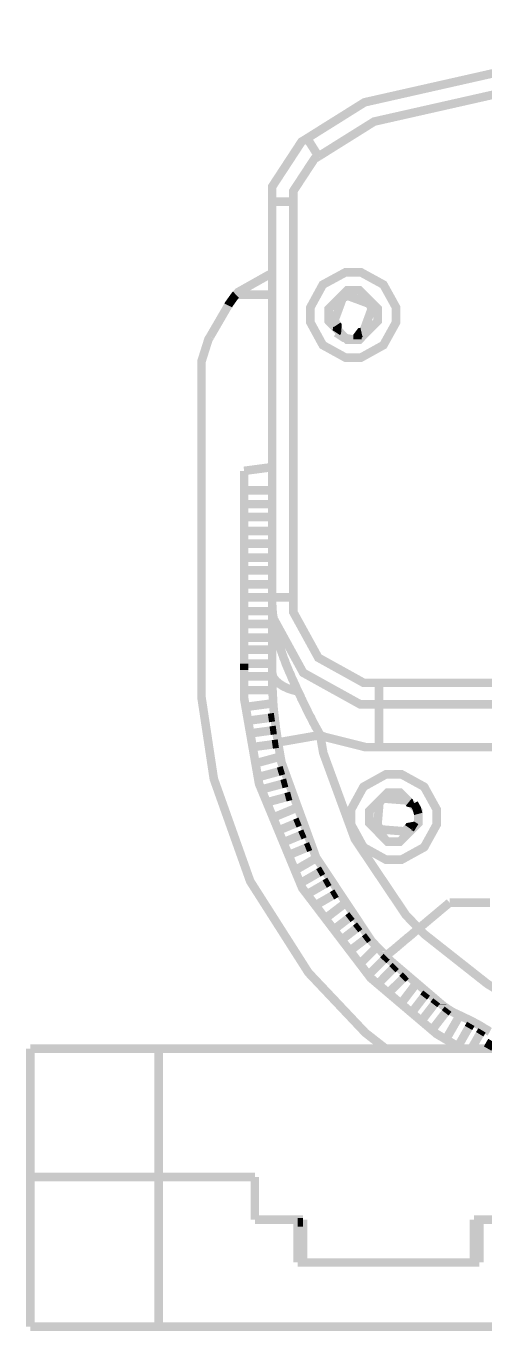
# Model space of a CAD drawing. Extents: x 0.54 to 10.46, y 0.74 to 7.76.
# Drawn here: x 9.4379 to 9.5865, y 4.1613 to 4.5841 of the extents above; entities that cross this region are included whole.
import ezdxf

# ---------------------------------------------------------------- set-up
doc = ezdxf.new("R2010")
doc.units = 0
doc.layers.get('0').update_dxf_attribs({"linetype": 'CONTINUOUS'})

msp = doc.modelspace()

# ---------------------------------------------------------------- linework, layer by layer
at = {"color": 0, "const_width": 0.00278}
for points in [[(9.77229, 4.54769), (9.75369, 4.55935), (9.65061, 4.58263), (9.54753, 4.55935), (9.52892, 4.54769)], [(9.76861, 4.54183), (9.75054, 4.55311), (9.65061, 4.57568), (9.55063, 4.55311), (9.53261, 4.54183)], [(9.52892, 4.54769), (9.52713, 4.5466), (9.51758, 4.53201), (9.51758, 4.52713)], [(9.52892, 4.54769), (9.53261, 4.54183)], [(9.53261, 4.54183), (9.53131, 4.54107), (9.52447, 4.53065), (9.52447, 4.52713)], [(9.52447, 4.52713), (9.51758, 4.52713)], [(9.51758, 4.39899), (9.51758, 4.52713)], [(9.52447, 4.52713), (9.52447, 4.39899)], [(9.51758, 4.50364), (9.51644, 4.50342), (9.50662, 4.49789), (9.50586, 4.49701)], [(9.49744, 4.48335), (9.50336, 4.49354)], [(9.50586, 4.49701), (9.50558, 4.49675), (9.50353, 4.49387), (9.50336, 4.49354)], [(9.50586, 4.49701), (9.51758, 4.49701)], [(9.5465, 4.48497), (9.54725, 4.48535), (9.54986, 4.49246), (9.54953, 4.49322), (9.54915, 4.49403), (9.54204, 4.49669), (9.54129, 4.49631), (9.54047, 4.49599), (9.53782, 4.48882), (9.53819, 4.48801), (9.53819, 4.48796), (9.53857, 4.48736), (9.53863, 4.48725)], [(9.54389, 4.48247), (9.54085, 4.48307), (9.53836, 4.48469)], [(9.53842, 4.48469), (9.53857, 4.48492), (9.53874, 4.48708), (9.53863, 4.48725)], [(9.5465, 4.48497), (9.54628, 4.48492), (9.54525, 4.48356), (9.54525, 4.48307)], [(9.49744, 4.48335), (9.49696, 4.48258), (9.49468, 4.47537), (9.49468, 4.47293)], [(9.54525, 4.48307), (9.54525, 4.48258)], [(9.49468, 4.37543), (9.49468, 4.47293)], [(9.51758, 4.44114), (9.50851, 4.43994)], [(9.50851, 4.43994), (9.50851, 4.37543)], [(9.50851, 4.43365), (9.51753, 4.43365)], [(9.50851, 4.42914), (9.51753, 4.42914)], [(9.51758, 4.42497), (9.50851, 4.42497)], [(9.51758, 4.42046), (9.50851, 4.42046)], [(9.50851, 4.41635), (9.51753, 4.41635)], [(9.50851, 4.41183), (9.51753, 4.41183)], [(9.51758, 4.40767), (9.50851, 4.40767)], [(9.51758, 4.40315), (9.50851, 4.40315)], [(9.50851, 4.39899), (9.51753, 4.39899)], [(9.51758, 4.39899), (9.52447, 4.39899)], [(9.51758, 4.39899), (9.51758, 4.3929), (9.52767, 4.37451), (9.54606, 4.36431), (9.55219, 4.36431)], [(9.51758, 4.39899), (9.51758, 4.39665), (9.51764, 4.39611), (9.51768, 4.39551), (9.51768, 4.39497), (9.51774, 4.39437), (9.51785, 4.39328), (9.51796, 4.39268), (9.51801, 4.39214), (9.51807, 4.39154), (9.51828, 4.39046), (9.51839, 4.38986), (9.51844, 4.38932), (9.51861, 4.38878), (9.51872, 4.38818), (9.51882, 4.38764), (9.51899, 4.3871), (9.51921, 4.38601), (9.51938, 4.38542), (9.52051, 4.38162), (9.52072, 4.38108), (9.52089, 4.38053), (9.52111, 4.37999), (9.52126, 4.37944), (9.52149, 4.3789), (9.52171, 4.37842), (9.52186, 4.37788), (9.52229, 4.37679), (9.52251, 4.37631), (9.52317, 4.37468), (9.52344, 4.37418), (9.52387, 4.3731), (9.52408, 4.37261), (9.52436, 4.37207), (9.52458, 4.37158), (9.52479, 4.37104), (9.52507, 4.37056), (9.5255, 4.36947), (9.52576, 4.36897), (9.52599, 4.36843)], [(9.51758, 4.38596), (9.51758, 4.39899)], [(9.52447, 4.39899), (9.52447, 4.3941), (9.53256, 4.37939), (9.54725, 4.37125), (9.55219, 4.37125)], [(9.50851, 4.39447), (9.51753, 4.39447)], [(9.51758, 4.39035), (9.50851, 4.39035)], [(9.51758, 4.38585), (9.50851, 4.38585)], [(9.51758, 4.37472), (9.51758, 4.38596)], [(9.51758, 4.382), (9.50851, 4.382)], [(9.49468, 4.37543), (9.49468, 4.36664), (9.49869, 4.34011), (9.51047, 4.30697), (9.52935, 4.27735), (9.54779, 4.25786), (9.55479, 4.25239)], [(9.50851, 4.3775), (9.51753, 4.3775)], [(9.50851, 4.3775), (9.50851, 4.37701), (9.50851, 4.37587), (9.50851, 4.37543)], [(9.50851, 4.37543), (9.50851, 4.36621), (9.51335, 4.33854), (9.52735, 4.30474), (9.54953, 4.27561), (9.57096, 4.25743), (9.57894, 4.25276)], [(9.51947, 4.35194), (9.51938, 4.35271), (9.51926, 4.3534), (9.51904, 4.35493), (9.51882, 4.35633), (9.51872, 4.3571), (9.51867, 4.35781), (9.51856, 4.35856), (9.51844, 4.35926), (9.51839, 4.35997), (9.51828, 4.36074), (9.51824, 4.36143), (9.51812, 4.36214), (9.5179, 4.36496), (9.5179, 4.36567), (9.51774, 4.36778), (9.51774, 4.36849), (9.51768, 4.36919), (9.51768, 4.3699), (9.51764, 4.37061), (9.51764, 4.37196), (9.51758, 4.37267), (9.51758, 4.37403), (9.51753, 4.37472)], [(9.51758, 4.37472), (9.51768, 4.37375), (9.51812, 4.37278), (9.51888, 4.37185), (9.51986, 4.37099), (9.52111, 4.37017), (9.52257, 4.36947), (9.52419, 4.36893), (9.52599, 4.36843)], [(9.51764, 4.37337), (9.50857, 4.37337)], [(9.55219, 4.37125), (9.74903, 4.37125)], [(9.55219, 4.37125), (9.55219, 4.36431)], [(9.50868, 4.36887), (9.51785, 4.36887)], [(9.52599, 4.36843), (9.52686, 4.36669), (9.52701, 4.36621), (9.52729, 4.36578), (9.52746, 4.36535), (9.52875, 4.36274), (9.52897, 4.36225), (9.52983, 4.36051), (9.53011, 4.36008), (9.53054, 4.35921), (9.53076, 4.35872), (9.53097, 4.35829), (9.53125, 4.35786), (9.53168, 4.35699), (9.53196, 4.35656), (9.53217, 4.35612), (9.53244, 4.35568), (9.53267, 4.35519), (9.53293, 4.35476), (9.53315, 4.35433)], [(9.51807, 4.36464), (9.50906, 4.36344)], [(9.74903, 4.36431), (9.55219, 4.36431)], [(9.55219, 4.36431), (9.55219, 4.35042)], [(9.51639, 4.35986), (9.5095, 4.35894)], [(9.51639, 4.35986), (9.51833, 4.36014)], [(9.51004, 4.35482), (9.51693, 4.35574)], [(9.51893, 4.35601), (9.51693, 4.35574)], [(9.51947, 4.35194), (9.53315, 4.35433)], [(9.53315, 4.35433), (9.53461, 4.35374), (9.54779, 4.35042), (9.55219, 4.35042)], [(9.53315, 4.35433), (9.53418, 4.34847), (9.54438, 4.32064), (9.56093, 4.29601), (9.56511, 4.29167)], [(9.51074, 4.35037), (9.51764, 4.35129)], [(9.51764, 4.35129), (9.51958, 4.35157)], [(9.51947, 4.35194), (9.52061, 4.34543), (9.53179, 4.31472), (9.54986, 4.28749), (9.55447, 4.28271)], [(9.60314, 4.35042), (9.55219, 4.35042)], [(9.5204, 4.34739), (9.51183, 4.34506)], [(9.51953, 4.34244), (9.51286, 4.34065)], [(9.51953, 4.34244), (9.52138, 4.34299)], [(9.51394, 4.33664), (9.52061, 4.33843)], [(9.52246, 4.33892), (9.52061, 4.33843)], [(9.51525, 4.33236), (9.52192, 4.33415)], [(9.52192, 4.33415), (9.52376, 4.33464)], [(9.56179, 4.33251), (9.56119, 4.33317), (9.55365, 4.33376), (9.553, 4.33317), (9.55236, 4.33263), (9.55171, 4.32508), (9.55231, 4.32438), (9.55285, 4.32374), (9.56044, 4.32314), (9.56108, 4.32368), (9.56114, 4.32374), (9.56174, 4.32433), (9.56179, 4.32438)], [(9.56179, 4.33251), (9.5619, 4.33242), (9.56337, 4.33214), (9.56353, 4.33219)], [(9.56364, 4.33225), (9.56353, 4.33219)], [(9.52507, 4.33057), (9.51699, 4.32721)], [(9.56353, 4.33219), (9.56446, 4.33051), (9.56494, 4.32878)], [(9.52496, 4.32563), (9.51856, 4.32297)], [(9.52496, 4.32563), (9.52664, 4.32633)], [(9.56353, 4.32471), (9.56337, 4.32482), (9.5619, 4.32454), (9.56179, 4.32438)], [(9.56353, 4.32471), (9.56424, 4.32428)], [(9.52018, 4.31912), (9.52658, 4.32178)], [(9.52821, 4.32249), (9.52658, 4.32178)], [(9.52203, 4.31506), (9.52843, 4.31771)], [(9.52843, 4.31771), (9.53006, 4.31836)], [(9.53196, 4.31451), (9.52442, 4.31017)], [(9.53256, 4.30968), (9.52653, 4.30621)], [(9.53256, 4.30968), (9.53407, 4.31054)], [(9.53614, 4.30692), (9.53461, 4.30604)], [(9.5286, 4.30257), (9.53461, 4.30604)], [(9.537, 4.30225), (9.53847, 4.30311)], [(9.53097, 4.29878), (9.537, 4.30225)], [(9.54085, 4.29953), (9.53401, 4.29428)], [(9.57508, 4.30003), (9.56511, 4.29167)], [(9.57508, 4.30003), (9.56511, 4.29167)], [(9.58822, 4.30003), (9.57508, 4.30003)], [(9.54215, 4.29482), (9.53663, 4.29058)], [(9.54215, 4.29482), (9.54346, 4.29585)], [(9.53917, 4.28728), (9.54465, 4.2915)], [(9.54596, 4.29254), (9.54465, 4.2915)], [(9.55447, 4.28271), (9.55458, 4.28282), (9.55464, 4.28282), (9.55464, 4.28288), (9.55469, 4.28293), (9.55474, 4.28293), (9.55507, 4.28326), (9.55518, 4.28331), (9.55528, 4.28342), (9.55539, 4.28347), (9.55578, 4.28386), (9.5561, 4.28407), (9.55643, 4.2844), (9.55658, 4.2845), (9.55701, 4.28483), (9.55718, 4.285), (9.5574, 4.28515), (9.55761, 4.28537), (9.55806, 4.28569), (9.55849, 4.28614), (9.55875, 4.28629), (9.55897, 4.28651), (9.55925, 4.28674), (9.55946, 4.28689), (9.55994, 4.28738), (9.56131, 4.28847), (9.56164, 4.28874), (9.56218, 4.28917), (9.56244, 4.28944), (9.56278, 4.28965), (9.56304, 4.28993), (9.56337, 4.29021), (9.56364, 4.29042), (9.56392, 4.29069), (9.56424, 4.2909), (9.56451, 4.29118), (9.56483, 4.29139), (9.56511, 4.29167)], [(9.56511, 4.29167), (9.56483, 4.29139), (9.56451, 4.29118), (9.56424, 4.2909), (9.56392, 4.29069), (9.56364, 4.29042), (9.56332, 4.29021), (9.56304, 4.28993), (9.56272, 4.28965), (9.56244, 4.28944), (9.56218, 4.28917), (9.5619, 4.28896), (9.56158, 4.28874), (9.56131, 4.28847), (9.56049, 4.28782), (9.56022, 4.28754), (9.55968, 4.28711), (9.55946, 4.28689), (9.55919, 4.28674), (9.55897, 4.28651), (9.55871, 4.28629), (9.55849, 4.28608), (9.55826, 4.28592), (9.558, 4.28569), (9.55783, 4.28554), (9.55757, 4.28537), (9.5574, 4.28515), (9.55697, 4.28483), (9.55664, 4.2845), (9.55643, 4.2844), (9.55626, 4.28424), (9.5561, 4.28413), (9.55593, 4.28396), (9.55578, 4.28386), (9.55567, 4.28375), (9.5555, 4.28364), (9.55507, 4.28321), (9.55496, 4.28315), (9.5549, 4.2831), (9.55479, 4.28304), (9.55474, 4.28293), (9.55469, 4.28293), (9.55453, 4.28276), (9.55447, 4.28276), (9.55447, 4.28271)], [(9.54199, 4.28381), (9.54753, 4.28803)], [(9.55165, 4.28581), (9.54557, 4.27974)], [(9.54753, 4.28803), (9.54883, 4.28901)], [(9.5536, 4.28136), (9.55469, 4.2825)], [(9.55447, 4.28271), (9.55599, 4.28114), (9.57297, 4.26665), (9.57482, 4.26535)], [(9.5536, 4.28136), (9.54867, 4.27642)], [(9.55165, 4.27349), (9.55653, 4.27843)], [(9.55761, 4.27951), (9.55653, 4.27843)], [(9.5549, 4.2704), (9.55985, 4.27533)], [(9.56413, 4.2736), (9.55897, 4.26682)], [(9.55979, 4.27533), (9.56093, 4.27642)], [(9.56668, 4.26947), (9.5625, 4.264)], [(9.56668, 4.26947), (9.56765, 4.27072)], [(9.56575, 4.26144), (9.56999, 4.26693)], [(9.5709, 4.26818), (9.56999, 4.26699)], [(9.57264, 4.26693), (9.57264, 4.26682)], [(9.57368, 4.26432), (9.5746, 4.26551)], [(9.58811, 4.25819), (9.58772, 4.2584), (9.5874, 4.25868), (9.58708, 4.2589), (9.58675, 4.25906), (9.58637, 4.25928), (9.58572, 4.25971), (9.58535, 4.25993), (9.58501, 4.26014), (9.58464, 4.26031), (9.58431, 4.26053), (9.58393, 4.26074), (9.58361, 4.2609), (9.58322, 4.26112), (9.5829, 4.26129), (9.58251, 4.2615), (9.58219, 4.26167), (9.58182, 4.26183), (9.58143, 4.26204), (9.58111, 4.26221), (9.58074, 4.26237), (9.5804, 4.26253), (9.58003, 4.26269), (9.5784, 4.26351), (9.57807, 4.26361), (9.57742, 4.26394), (9.57715, 4.26406), (9.57682, 4.26421), (9.57656, 4.26432), (9.57601, 4.26465), (9.57574, 4.26476), (9.57531, 4.26508), (9.57503, 4.26525), (9.57482, 4.26535)], [(9.56944, 4.25885), (9.57368, 4.26432)], [(9.57818, 4.26313), (9.57394, 4.25581)], [(9.58122, 4.25944), (9.58197, 4.26074)], [(9.58122, 4.25944), (9.57781, 4.25342)], [(9.58219, 4.25276), (9.58485, 4.25738)], [(9.58561, 4.25863), (9.58485, 4.25738)], [(9.43924, 4.25271), (9.43924, 4.21115)], [(9.48079, 4.25271), (9.43924, 4.25271)], [(9.48079, 4.21115), (9.48079, 4.25271)], [(9.5975, 4.25271), (9.48079, 4.25271)], [(9.51199, 4.25276), (9.51199, 4.25271)], [(9.59744, 4.25276), (9.51199, 4.25276)], [(9.5874, 4.25276), (9.58882, 4.25521)], [(9.43924, 4.21115), (9.48079, 4.21115)], [(9.43924, 4.21115), (9.43924, 4.16265)], [(9.48079, 4.21115), (9.51199, 4.21115)], [(9.48079, 4.16265), (9.48079, 4.21115)], [(9.51199, 4.21115), (9.51199, 4.19732)], [(9.52756, 4.19732), (9.51199, 4.19732)], [(9.52587, 4.19732), (9.51199, 4.19732)], [(9.52587, 4.18343), (9.52587, 4.19732)], [(9.52756, 4.19732), (9.52756, 4.18343)], [(9.58301, 4.19732), (9.71821, 4.19732)], [(9.58301, 4.18343), (9.58301, 4.19732)], [(9.58475, 4.19732), (9.58475, 4.18343)], [(9.71647, 4.19732), (9.58479, 4.19732)], [(9.52756, 4.19646), (9.52587, 4.19646)], [(9.58475, 4.18343), (9.52587, 4.18343)], [(9.52756, 4.18343), (9.58301, 4.18343)], [(9.43924, 4.16265), (9.48079, 4.16265)], [(9.82042, 4.16265), (9.48079, 4.16265)]]:
    msp.add_lwpolyline(points, dxfattribs=at)
for points in [[(9.53, 4.49046), (9.53, 4.49294), (9.53401, 4.50028), (9.54139, 4.50429), (9.54389, 4.50429), (9.54633, 4.50429), (9.55365, 4.50028), (9.55772, 4.49294), (9.55772, 4.49046), (9.55772, 4.48801), (9.55365, 4.48068), (9.54633, 4.47661), (9.54389, 4.47661), (9.54139, 4.47661), (9.53401, 4.48068), (9.53, 4.48801), (9.53, 4.49046)], [(9.53592, 4.49046), (9.53592, 4.49246), (9.54189, 4.49843), (9.54389, 4.49843), (9.54585, 4.49843), (9.55181, 4.49246), (9.55181, 4.49046), (9.55181, 4.4885), (9.54585, 4.48247), (9.54389, 4.48247), (9.54189, 4.48247), (9.53592, 4.4885), (9.53592, 4.49046)], [(9.54318, 4.32775), (9.54318, 4.33024), (9.54719, 4.33757), (9.55453, 4.34164), (9.55701, 4.34164), (9.55946, 4.34164), (9.56685, 4.33757), (9.5709, 4.33024), (9.5709, 4.32775), (9.5709, 4.32531), (9.56685, 4.31799), (9.55946, 4.31392), (9.55701, 4.31392), (9.55453, 4.31392), (9.54719, 4.31799), (9.54318, 4.32531), (9.54318, 4.32775)], [(9.5491, 4.32775), (9.5491, 4.32975), (9.55501, 4.33572), (9.55701, 4.33572), (9.55897, 4.33572), (9.565, 4.32975), (9.565, 4.32775), (9.565, 4.32579), (9.55897, 4.31976), (9.55701, 4.31976), (9.55501, 4.31976), (9.5491, 4.32579), (9.5491, 4.32775)], [(9.43924, 4.16265), (9.43924, 4.16265)]]:
    msp.add_lwpolyline(points, close=True, dxfattribs=at)
at = {"color": 250, "const_width": 0.00278}
msp.add_lwpolyline([(9.56511, 4.29167), (9.56689, 4.28982), (9.5874, 4.27365), (9.58968, 4.27229)], dxfattribs=at)

doc.saveas('drawing.dxf')
